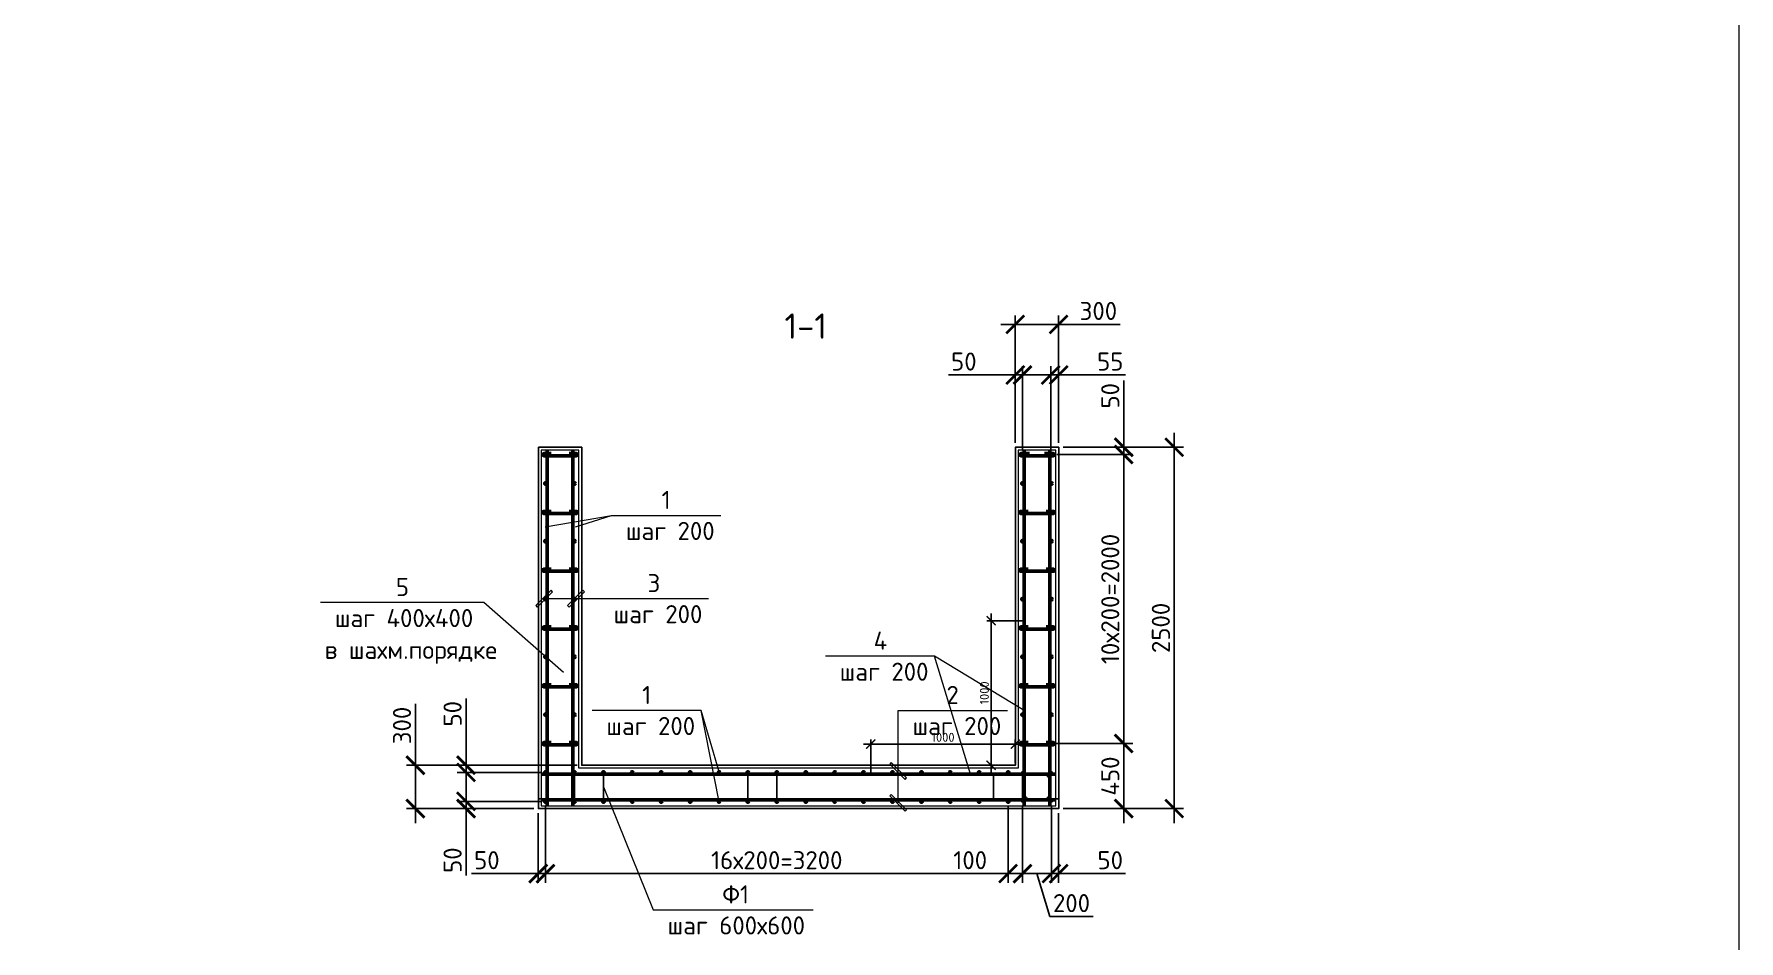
# Model space of a CAD drawing. Header units: millimetres. Extents: x 4549725 to 4654742, y -2132028 to -2073990.
# Drawn here: x 4575103 to 4586897, y -2119261 to -2112987 of the extents above; entities that cross this region are included whole.
import ezdxf

# ---------------------------------------------------------------- set-up
doc = ezdxf.new("R2010")
doc.units = ezdxf.units.MM
doc.layers.get('Defpoints').update_dxf_attribs({"color": 3})
for name, color, linetype, lineweight in [('второстепенные', 7, 'Continuous', 25), ('выноски', 7, 'Continuous', 20), ('основная конструкция', 7, 'Continuous', 50), ('Текст', 7, 'Continuous', 18)]:
    doc.layers.add(name, color=color, linetype=linetype, lineweight=lineweight)
doc.layers.add('помощь', color=1, linetype='Continuous', lineweight=0, plot=False)
doc.layers.add('Размеры', color=7, linetype='Continuous')
doc.styles.add('ISOCPEUR', font='isocpeur.ttf')
doc.dimstyles.new('SPDS-ISOCUP', dxfattribs={"dimscale": 100, "dimtxt": 2.5, "dimasz": 2.5, "dimexe": 1.25, "dimexo": 0.625, "dimtad": 1, "dimdec": 0, "dimrnd": 0.001, "dimtxsty": 'ISOCPEUR', "dimblk": 'ARCHTICK', "dimcen": 2.5, "dimdle": 2, "dimadec": 0, "dimazin": 2, "dimtfac": 0.75, "dimtdec": 0, "dimtmove": 1, "dimatfit": 3, "dimfxl": 1, "dimtolj": 1, "dimarcsym": 1})

# ---------------------------------------------------------------- blocks, each defined once
blk = doc.blocks.new('*U55')
blk.add_circle((0, 0), 6)
blk = doc.blocks.new('*U56')
at = {"layer": 'основная конструкция', "color": 0, "linetype": 'ByBlock', "lineweight": -2, "transparency": 16777216}
for p in [(0, 0), (0, -200), (0, -400), (0, -600), (0, -800), (0, -1000), (0, -1200), (0, -1400), (0, -1600), (0, -1800), (0, -2000)]:
    blk.add_blockref('*U55', p, dxfattribs=at)
blk = doc.blocks.new('*U57')
blk.add_circle((0, 0), 6)
blk = doc.blocks.new('*U58')
at = {"layer": 'основная конструкция', "color": 0, "linetype": 'ByBlock', "lineweight": -2, "transparency": 16777216}
for p in [(0, 0), (0, -200), (0, -400), (0, -600), (0, -800), (0, -1000), (0, -1200), (0, -1400), (0, -1600), (0, -1800), (0, -2000), (0, -2200), (0, -2400), (0, -2600), (0, -2800), (0, -3000), (0, -3200)]:
    blk.add_blockref('*U57', p, dxfattribs=at)
blk = doc.blocks.new('_ArchTick')
at = {"color": 0, "linetype": 'ByBlock', "const_width": 0.15}
blk.add_lwpolyline([(-0.5, -0.5), (0.5, 0.5)], dxfattribs=at)
blk = doc.blocks.new('*D86')
at = {"layer": 'Defpoints', "color": 0, "transparency": 16777216}
for p in [(4578591, -2118345), (4578641, -2118300), (4578591, -2118795)]:
    blk.add_point(p, dxfattribs=at)
at = {"layer": 'Размеры', "color": 0, "lineweight": -2, "transparency": 16777216}
for p, q in [((4578591, -2118377), (4578591, -2118858)), ((4578641, -2118332), (4578641, -2118858)), ((4578591, -2118795), (4578129, -2118795)), ((4578641, -2118795), (4578591, -2118795)), ((4578641, -2118795), (4578766, -2118795))]:
    blk.add_line(p, q, dxfattribs=at)
at = {"layer": 'Размеры', "color": 0, "lineweight": -2, "transparency": 16777216, "xscale": 125, "yscale": 125, "zscale": 125}
blk.add_blockref('_ArchTick', (4578591, -2118795), dxfattribs=at)
at = {"layer": 'Размеры', "color": 0, "lineweight": -2, "transparency": 16777216, "xscale": 125, "yscale": 125, "zscale": 125, "rotation": 180}
blk.add_blockref('_ArchTick', (4578641, -2118795), dxfattribs=at)
at = {"layer": 'Размеры', "color": 0, "transparency": 16777216, "insert": (4578235, -2118702), "char_height": 125, "attachment_point": 5, "style": 'ISOCPEUR'}
blk.add_mtext('\\A1;50', dxfattribs=at)
blk = doc.blocks.new('*D87')
at = {"layer": 'Defpoints', "color": 0, "transparency": 16777216}
for p in [(4578641, -2118300), (4581841, -2118295), (4581841, -2118795)]:
    blk.add_point(p, dxfattribs=at)
at = {"layer": 'Размеры', "color": 0, "lineweight": -2, "transparency": 16777216}
for p, q in [((4578641, -2118332), (4578641, -2118858)), ((4581841, -2118327), (4581841, -2118858)), ((4578541, -2118795), (4581941, -2118795))]:
    blk.add_line(p, q, dxfattribs=at)
at = {"layer": 'Размеры', "color": 0, "lineweight": -2, "transparency": 16777216, "xscale": 125, "yscale": 125, "zscale": 125, "rotation": 180}
blk.add_blockref('_ArchTick', (4578641, -2118795), dxfattribs=at)
at = {"layer": 'Размеры', "color": 0, "lineweight": -2, "transparency": 16777216, "xscale": 125, "yscale": 125, "zscale": 125}
blk.add_blockref('_ArchTick', (4581841, -2118795), dxfattribs=at)
at = {"layer": 'Размеры', "color": 0, "transparency": 16777216, "insert": (4580241, -2118702), "char_height": 125, "attachment_point": 5, "style": 'ISOCPEUR'}
blk.add_mtext('\\A1;16х200=3200', dxfattribs=at)
blk = doc.blocks.new('*D74')
at = {"layer": 'Defpoints', "color": 0, "transparency": 16777216}
for p in [(4582141, -2118299), (4582191, -2118345), (4582191, -2118795)]:
    blk.add_point(p, dxfattribs=at)
at = {"layer": 'Размеры', "color": 0, "lineweight": -2, "transparency": 16777216}
for p, q in [((4582141, -2118331), (4582141, -2118858)), ((4582191, -2118377), (4582191, -2118858)), ((4582141, -2118795), (4582016, -2118795)), ((4582141, -2118795), (4582191, -2118795)), ((4582191, -2118795), (4582654, -2118795))]:
    blk.add_line(p, q, dxfattribs=at)
at = {"layer": 'Размеры', "color": 0, "lineweight": -2, "transparency": 16777216, "xscale": 125, "yscale": 125, "zscale": 125}
blk.add_blockref('_ArchTick', (4582141, -2118795), dxfattribs=at)
at = {"layer": 'Размеры', "color": 0, "lineweight": -2, "transparency": 16777216, "xscale": 125, "yscale": 125, "zscale": 125, "rotation": 180}
blk.add_blockref('_ArchTick', (4582191, -2118795), dxfattribs=at)
at = {"layer": 'Размеры', "color": 0, "transparency": 16777216, "insert": (4582548, -2118702), "char_height": 125, "attachment_point": 5, "style": 'ISOCPEUR'}
blk.add_mtext('\\A1;50', dxfattribs=at)
blk = doc.blocks.new('*D75')
at = {"layer": 'Defpoints', "color": 0, "transparency": 16777216}
for p in [(4582141, -2117895), (4582641, -2117895), (4582191, -2118345)]:
    blk.add_point(p, dxfattribs=at)
at = {"layer": 'Размеры', "color": 0, "lineweight": -2, "transparency": 16777216}
for p, q in [((4582641, -2118445), (4582641, -2117795)), ((4582173, -2117895), (4582704, -2117895)), ((4582223, -2118345), (4582704, -2118345))]:
    blk.add_line(p, q, dxfattribs=at)
at = {"layer": 'Размеры', "color": 0, "lineweight": -2, "transparency": 16777216, "xscale": 125, "yscale": 125, "zscale": 125}
for p, rotation in [((4582641, -2117895), 90), ((4582641, -2118345), 270)]:
    blk.add_blockref('_ArchTick', p, dxfattribs=dict(at, rotation=rotation))
at = {"layer": 'Размеры', "color": 0, "transparency": 16777216, "insert": (4582548, -2118120), "char_height": 125, "attachment_point": 5, "rotation": 90, "style": 'ISOCPEUR'}
blk.add_mtext('\\A1;450', dxfattribs=at)
blk = doc.blocks.new('*D76')
at = {"layer": 'Defpoints', "color": 0, "transparency": 16777216}
for p in [(4582146, -2115895), (4582641, -2115895), (4582141, -2117895)]:
    blk.add_point(p, dxfattribs=at)
at = {"layer": 'Размеры', "color": 0, "lineweight": -2, "transparency": 16777216}
for p, q in [((4582641, -2117995), (4582641, -2115795)), ((4582178, -2115895), (4582704, -2115895)), ((4582173, -2117895), (4582704, -2117895))]:
    blk.add_line(p, q, dxfattribs=at)
at = {"layer": 'Размеры', "color": 0, "lineweight": -2, "transparency": 16777216, "xscale": 125, "yscale": 125, "zscale": 125}
for p, rotation in [((4582641, -2115895), 90), ((4582641, -2117895), 270)]:
    blk.add_blockref('_ArchTick', p, dxfattribs=dict(at, rotation=rotation))
at = {"layer": 'Размеры', "color": 0, "transparency": 16777216, "insert": (4582548, -2116895), "char_height": 125, "attachment_point": 5, "rotation": 90, "style": 'ISOCPEUR'}
blk.add_mtext('\\A1;10х200=2000', dxfattribs=at)
blk = doc.blocks.new('*D77')
at = {"layer": 'Defpoints', "color": 0, "transparency": 16777216}
for p in [(4582146, -2115895), (4582191, -2115845), (4582641, -2115845)]:
    blk.add_point(p, dxfattribs=at)
at = {"layer": 'Размеры', "color": 0, "lineweight": -2, "transparency": 16777216}
for p, q in [((4582641, -2115845), (4582641, -2115383)), ((4582178, -2115895), (4582704, -2115895)), ((4582223, -2115845), (4582704, -2115845)), ((4582641, -2115895), (4582641, -2115845)), ((4582641, -2115895), (4582641, -2116020))]:
    blk.add_line(p, q, dxfattribs=at)
at = {"layer": 'Размеры', "color": 0, "lineweight": -2, "transparency": 16777216, "xscale": 125, "yscale": 125, "zscale": 125}
for p, rotation in [((4582641, -2115845), 270), ((4582641, -2115895), 90)]:
    blk.add_blockref('_ArchTick', p, dxfattribs=dict(at, rotation=rotation))
at = {"layer": 'Размеры', "color": 0, "transparency": 16777216, "insert": (4582548, -2115489), "char_height": 125, "attachment_point": 5, "rotation": 90, "style": 'ISOCPEUR'}
blk.add_mtext('\\A1;50', dxfattribs=at)
blk = doc.blocks.new('*D78')
at = {"layer": 'Defpoints', "color": 0, "transparency": 16777216}
for p in [(4582191, -2115845), (4582991, -2115845), (4582191, -2118345)]:
    blk.add_point(p, dxfattribs=at)
at = {"layer": 'Размеры', "color": 0, "lineweight": -2, "transparency": 16777216}
for p, q in [((4582991, -2118445), (4582991, -2115745)), ((4582223, -2115845), (4583054, -2115845)), ((4582223, -2118345), (4583054, -2118345))]:
    blk.add_line(p, q, dxfattribs=at)
at = {"layer": 'Размеры', "color": 0, "lineweight": -2, "transparency": 16777216, "xscale": 125, "yscale": 125, "zscale": 125}
for p, rotation in [((4582991, -2115845), 90), ((4582991, -2118345), 270)]:
    blk.add_blockref('_ArchTick', p, dxfattribs=dict(at, rotation=rotation))
at = {"layer": 'Размеры', "color": 0, "transparency": 16777216, "insert": (4582898, -2117095), "char_height": 125, "attachment_point": 5, "rotation": 90, "style": 'ISOCPEUR'}
blk.add_mtext('\\A1;2500', dxfattribs=at)
blk = doc.blocks.new('*D79')
at = {"layer": 'Defpoints', "color": 0, "transparency": 16777216}
for p in [(4581891, -2115345), (4581891, -2115845), (4581941, -2115895)]:
    blk.add_point(p, dxfattribs=at)
at = {"layer": 'Размеры', "color": 0, "lineweight": -2, "transparency": 16777216}
for p, q in [((4581891, -2115345), (4581429, -2115345)), ((4581891, -2115814), (4581891, -2115283)), ((4581941, -2115345), (4581891, -2115345)), ((4581941, -2115864), (4581941, -2115283)), ((4581941, -2115345), (4582066, -2115345))]:
    blk.add_line(p, q, dxfattribs=at)
at = {"layer": 'Размеры', "color": 0, "lineweight": -2, "transparency": 16777216, "xscale": 125, "yscale": 125, "zscale": 125}
blk.add_blockref('_ArchTick', (4581891, -2115345), dxfattribs=at)
at = {"layer": 'Размеры', "color": 0, "lineweight": -2, "transparency": 16777216, "xscale": 125, "yscale": 125, "zscale": 125, "rotation": 180}
blk.add_blockref('_ArchTick', (4581941, -2115345), dxfattribs=at)
at = {"layer": 'Размеры', "color": 0, "transparency": 16777216, "insert": (4581535, -2115252), "char_height": 125, "attachment_point": 5, "style": 'ISOCPEUR'}
blk.add_mtext('\\A1;50', dxfattribs=at)
blk = doc.blocks.new('*D80')
at = {"layer": 'Defpoints', "color": 0, "transparency": 16777216}
for p in [(4582191, -2115345), (4582136, -2115895), (4582191, -2115845)]:
    blk.add_point(p, dxfattribs=at)
at = {"layer": 'Размеры', "color": 0, "lineweight": -2, "transparency": 16777216}
for p, q in [((4582136, -2115345), (4582011, -2115345)), ((4582136, -2115864), (4582136, -2115283)), ((4582136, -2115345), (4582191, -2115345)), ((4582191, -2115814), (4582191, -2115283)), ((4582191, -2115345), (4582654, -2115345))]:
    blk.add_line(p, q, dxfattribs=at)
at = {"layer": 'Размеры', "color": 0, "lineweight": -2, "transparency": 16777216, "xscale": 125, "yscale": 125, "zscale": 125}
blk.add_blockref('_ArchTick', (4582136, -2115345), dxfattribs=at)
at = {"layer": 'Размеры', "color": 0, "lineweight": -2, "transparency": 16777216, "xscale": 125, "yscale": 125, "zscale": 125, "rotation": 180}
blk.add_blockref('_ArchTick', (4582191, -2115345), dxfattribs=at)
at = {"layer": 'Размеры', "color": 0, "transparency": 16777216, "insert": (4582548, -2115252), "char_height": 125, "attachment_point": 5, "style": 'ISOCPEUR'}
blk.add_mtext('\\A1;55', dxfattribs=at)
blk = doc.blocks.new('*D81')
at = {"layer": 'Defpoints', "color": 0, "transparency": 16777216}
for p in [(4582191, -2114995), (4581891, -2115845), (4582191, -2115845)]:
    blk.add_point(p, dxfattribs=at)
at = {"layer": 'Размеры', "color": 0, "lineweight": -2, "transparency": 16777216}
for p, q in [((4581891, -2115814), (4581891, -2114933)), ((4582191, -2115814), (4582191, -2114933)), ((4581791, -2114995), (4582191, -2114995)), ((4582191, -2114995), (4582616, -2114995))]:
    blk.add_line(p, q, dxfattribs=at)
at = {"layer": 'Размеры', "color": 0, "lineweight": -2, "transparency": 16777216, "xscale": 125, "yscale": 125, "zscale": 125, "rotation": 180}
blk.add_blockref('_ArchTick', (4581891, -2114995), dxfattribs=at)
at = {"layer": 'Размеры', "color": 0, "lineweight": -2, "transparency": 16777216, "xscale": 125, "yscale": 125, "zscale": 125}
blk.add_blockref('_ArchTick', (4582191, -2114995), dxfattribs=at)
at = {"layer": 'Размеры', "color": 0, "transparency": 16777216, "insert": (4582466, -2114902), "char_height": 125, "attachment_point": 5, "style": 'ISOCPEUR'}
blk.add_mtext('\\A1;300', dxfattribs=at)
blk = doc.blocks.new('*U53')
blk.add_lwpolyline([(63, 7), (113, 7, -1), (113, -8), (-112, -8, -1), (-112, 7), (-62, 7)], format="xyb")
blk = doc.blocks.new('*U54')
at = {"layer": 'основная конструкция', "color": 0, "linetype": 'ByBlock', "lineweight": -2, "transparency": 16777216}
for p in [(0, 0), (0, -400), (0, -800), (0, -1200), (0, -1600), (0, -2000)]:
    blk.add_blockref('*U53', p, dxfattribs=at)
blk = doc.blocks.new('*U36')
blk.add_lwpolyline([(63, 7), (113, 7, -1), (113, -8), (-112, -8, -1), (-112, 7), (-62, 7)], format="xyb")
blk = doc.blocks.new('*U35')
at = {"layer": 'основная конструкция', "color": 0, "linetype": 'ByBlock', "lineweight": -2, "transparency": 16777216}
for p in [(0, 0), (0, -400), (0, -800), (0, -1200), (0, -1600), (0, -2000)]:
    blk.add_blockref('*U36', p, dxfattribs=at)
blk = doc.blocks.new('*U37')
blk.add_circle((0, 0), 6)
blk = doc.blocks.new('*U38')
at = {"layer": 'основная конструкция', "color": 0, "linetype": 'ByBlock', "lineweight": -2, "transparency": 16777216}
for p in [(0, 0), (0, -200), (0, -400), (0, -600), (0, -800), (0, -1000), (0, -1200), (0, -1400), (0, -1600), (0, -1800), (0, -2000)]:
    blk.add_blockref('*U37', p, dxfattribs=at)
blk = doc.blocks.new('*U41')
blk.add_circle((0, 0), 6)
blk = doc.blocks.new('*U42')
at = {"layer": 'основная конструкция', "color": 0, "linetype": 'ByBlock', "lineweight": -2, "transparency": 16777216}
for p in [(0, 0), (0, -200), (0, -400), (0, -600), (0, -800), (0, -1000), (0, -1200), (0, -1400), (0, -1600), (0, -1800), (0, -2000)]:
    blk.add_blockref('*U41', p, dxfattribs=at)
blk = doc.blocks.new('*U39')
blk.add_circle((0, 0), 6)
blk = doc.blocks.new('*U40')
at = {"layer": 'основная конструкция', "color": 0, "linetype": 'ByBlock', "lineweight": -2, "transparency": 16777216}
for p in [(0, 0), (0, -200), (0, -400), (0, -600), (0, -800), (0, -1000), (0, -1200), (0, -1400), (0, -1600), (0, -1800), (0, -2000)]:
    blk.add_blockref('*U39', p, dxfattribs=at)
blk = doc.blocks.new('*U43')
blk.add_circle((0, 0), 6)
blk = doc.blocks.new('*U44')
at = {"layer": 'основная конструкция', "color": 0, "linetype": 'ByBlock', "lineweight": -2, "transparency": 16777216}
for p in [(0, 0), (0, -200), (0, -400), (0, -600), (0, -800), (0, -1000), (0, -1200), (0, -1400), (0, -1600), (0, -1800), (0, -2000), (0, -2200), (0, -2400), (0, -2600), (0, -2800), (0, -3000), (0, -3200)]:
    blk.add_blockref('*U43', p, dxfattribs=at)
blk = doc.blocks.new('*D67')
at = {"layer": 'Defpoints', "color": 0, "transparency": 16777216}
for p in [(4581724, -2117045), (4581953, -2117045), (4581891, -2118045)]:
    blk.add_point(p, dxfattribs=at)
at = {"layer": 'помощь', "color": 0, "lineweight": -2, "transparency": 16777216}
for p, q in [((4581724, -2118095), (4581724, -2116995)), ((4581938, -2117045), (4581693, -2117045)), ((4581876, -2118045), (4581693, -2118045))]:
    blk.add_line(p, q, dxfattribs=at)
at = {"layer": 'помощь', "color": 0, "lineweight": -2, "transparency": 16777216, "xscale": 62.5, "yscale": 62.5, "zscale": 62.5}
for p, rotation in [((4581724, -2117045), 90), ((4581724, -2118045), 270)]:
    blk.add_blockref('_ArchTick', p, dxfattribs=dict(at, rotation=rotation))
at = {"layer": 'помощь', "color": 0, "transparency": 16777216, "insert": (4581677, -2117545), "char_height": 62.5, "attachment_point": 5, "rotation": 90, "style": 'ISOCPEUR'}
blk.add_mtext('\\A1;1000', dxfattribs=at)
blk = doc.blocks.new('*D68')
at = {"layer": 'Defpoints', "color": 0, "transparency": 16777216}
for p in [(4578091, -2118345), (4578591, -2118345), (4578641, -2118295)]:
    blk.add_point(p, dxfattribs=at)
at = {"layer": 'Размеры', "color": 0, "lineweight": -2, "transparency": 16777216}
for p, q in [((4578091, -2118295), (4578091, -2118170)), ((4578610, -2118295), (4578029, -2118295)), ((4578560, -2118345), (4578029, -2118345)), ((4578091, -2118295), (4578091, -2118345)), ((4578091, -2118345), (4578091, -2118808))]:
    blk.add_line(p, q, dxfattribs=at)
at = {"layer": 'Размеры', "color": 0, "lineweight": -2, "transparency": 16777216, "xscale": 125, "yscale": 125, "zscale": 125}
for p, rotation in [((4578091, -2118295), 270), ((4578091, -2118345), 90)]:
    blk.add_blockref('_ArchTick', p, dxfattribs=dict(at, rotation=rotation))
at = {"layer": 'Размеры', "color": 0, "transparency": 16777216, "insert": (4577998, -2118702), "char_height": 125, "attachment_point": 5, "rotation": 90, "style": 'ISOCPEUR'}
blk.add_mtext('\\A1;50', dxfattribs=at)
blk = doc.blocks.new('*D69')
at = {"layer": 'Defpoints', "color": 0, "transparency": 16777216}
for p in [(4578091, -2118045), (4578891, -2118045), (4578641, -2118095)]:
    blk.add_point(p, dxfattribs=at)
at = {"layer": 'Размеры', "color": 0, "lineweight": -2, "transparency": 16777216}
for p, q in [((4578091, -2118045), (4578091, -2117583)), ((4578860, -2118045), (4578029, -2118045)), ((4578091, -2118095), (4578091, -2118045)), ((4578610, -2118095), (4578029, -2118095)), ((4578091, -2118095), (4578091, -2118220))]:
    blk.add_line(p, q, dxfattribs=at)
at = {"layer": 'Размеры', "color": 0, "lineweight": -2, "transparency": 16777216, "xscale": 125, "yscale": 125, "zscale": 125}
for p, rotation in [((4578091, -2118045), 270), ((4578091, -2118095), 90)]:
    blk.add_blockref('_ArchTick', p, dxfattribs=dict(at, rotation=rotation))
at = {"layer": 'Размеры', "color": 0, "transparency": 16777216, "insert": (4577998, -2117689), "char_height": 125, "attachment_point": 5, "rotation": 90, "style": 'ISOCPEUR'}
blk.add_mtext('\\A1;50', dxfattribs=at)
blk = doc.blocks.new('*D73')
at = {"layer": 'Defpoints', "color": 0, "transparency": 16777216}
for p in [(4577741, -2118045), (4578891, -2118045), (4578591, -2118345)]:
    blk.add_point(p, dxfattribs=at)
at = {"layer": 'Размеры', "color": 0, "lineweight": -2, "transparency": 16777216}
for p, q in [((4577741, -2118045), (4577741, -2117620)), ((4578860, -2118045), (4577679, -2118045)), ((4577741, -2118445), (4577741, -2118045)), ((4578560, -2118345), (4577679, -2118345))]:
    blk.add_line(p, q, dxfattribs=at)
at = {"layer": 'Размеры', "color": 0, "lineweight": -2, "transparency": 16777216, "xscale": 125, "yscale": 125, "zscale": 125}
for p, rotation in [((4577741, -2118045), 90), ((4577741, -2118345), 270)]:
    blk.add_blockref('_ArchTick', p, dxfattribs=dict(at, rotation=rotation))
at = {"layer": 'Размеры', "color": 0, "transparency": 16777216, "insert": (4577648, -2117770), "char_height": 125, "attachment_point": 5, "rotation": 90, "style": 'ISOCPEUR'}
blk.add_mtext('\\A1;300', dxfattribs=at)
blk = doc.blocks.new('*D71')
at = {"layer": 'Defpoints', "color": 0, "transparency": 16777216}
for p in [(4580891, -2117899), (4581891, -2118045), (4580891, -2118107)]:
    blk.add_point(p, dxfattribs=at)
at = {"layer": 'помощь', "color": 0, "lineweight": -2, "transparency": 16777216}
for p, q in [((4581941, -2117899), (4580841, -2117899)), ((4580891, -2118092), (4580891, -2117867)), ((4581891, -2118030), (4581891, -2117867))]:
    blk.add_line(p, q, dxfattribs=at)
at = {"layer": 'помощь', "color": 0, "lineweight": -2, "transparency": 16777216, "xscale": 62.5, "yscale": 62.5, "zscale": 62.5, "rotation": 180}
blk.add_blockref('_ArchTick', (4580891, -2117899), dxfattribs=at)
at = {"layer": 'помощь', "color": 0, "lineweight": -2, "transparency": 16777216, "xscale": 62.5, "yscale": 62.5, "zscale": 62.5}
blk.add_blockref('_ArchTick', (4581891, -2117899), dxfattribs=at)
at = {"layer": 'помощь', "color": 0, "transparency": 16777216, "insert": (4581391, -2117852), "char_height": 62.5, "attachment_point": 5, "style": 'ISOCPEUR'}
blk.add_mtext('\\A1;1000', dxfattribs=at)
blk = doc.blocks.new('*D121')
at = {"layer": 'Defpoints', "color": 0, "transparency": 16777216}
for p in [(4581841, -2118295), (4581941, -2118295), (4581841, -2118795)]:
    blk.add_point(p, dxfattribs=at)
at = {"layer": 'Размеры', "color": 0, "lineweight": -2, "transparency": 16777216}
for p, q in [((4581841, -2118327), (4581841, -2118858)), ((4581941, -2118327), (4581941, -2118858)), ((4581841, -2118795), (4581441, -2118795)), ((4582041, -2118795), (4581841, -2118795))]:
    blk.add_line(p, q, dxfattribs=at)
at = {"layer": 'Размеры', "color": 0, "lineweight": -2, "transparency": 16777216, "xscale": 125, "yscale": 125, "zscale": 125, "rotation": 180}
blk.add_blockref('_ArchTick', (4581841, -2118795), dxfattribs=at)
at = {"layer": 'Размеры', "color": 0, "lineweight": -2, "transparency": 16777216, "xscale": 125, "yscale": 125, "zscale": 125}
blk.add_blockref('_ArchTick', (4581941, -2118795), dxfattribs=at)
at = {"layer": 'Размеры', "color": 0, "transparency": 16777216, "insert": (4581579, -2118702), "char_height": 125, "attachment_point": 5, "style": 'ISOCPEUR'}
blk.add_mtext('\\A1;100', dxfattribs=at)
blk = doc.blocks.new('*D122')
at = {"layer": 'Defpoints', "color": 0, "transparency": 16777216}
for p in [(4581941, -2118295), (4582141, -2118295), (4582141, -2118795)]:
    blk.add_point(p, dxfattribs=at)
at = {"layer": 'Размеры', "color": 0, "lineweight": -2, "transparency": 16777216}
for p, q in [((4581941, -2118327), (4581941, -2118858)), ((4582141, -2118327), (4582141, -2118858)), ((4581841, -2118795), (4582241, -2118795)), ((4582041, -2118795), (4582130, -2119092)), ((4582130, -2119092), (4582430, -2119092))]:
    blk.add_line(p, q, dxfattribs=at)
at = {"layer": 'Размеры', "color": 0, "lineweight": -2, "transparency": 16777216, "xscale": 125, "yscale": 125, "zscale": 125, "rotation": 180}
blk.add_blockref('_ArchTick', (4581941, -2118795), dxfattribs=at)
at = {"layer": 'Размеры', "color": 0, "lineweight": -2, "transparency": 16777216, "xscale": 125, "yscale": 125, "zscale": 125}
blk.add_blockref('_ArchTick', (4582141, -2118795), dxfattribs=at)
at = {"layer": 'Размеры', "color": 0, "transparency": 16777216, "insert": (4582280, -2118999), "char_height": 125, "attachment_point": 5, "style": 'ISOCPEUR'}
blk.add_mtext('\\A1;200', dxfattribs=at)

msp = doc.modelspace()

# ---------------------------------------------------------------- linework, layer by layer
at = {"ltscale": 10}
for points in [[(4578591.4, -2118277.5), (4578841.4, -2118277.5), (4578841.4, -2118113.5), (4579041.4, -2118113.5), (4579041.4, -2118277.5), (4579291.4, -2118277.5)], [(4579791.4, -2118277.5), (4580041.4, -2118277.5), (4580041.4, -2118113.5), (4580241.4, -2118113.5), (4580241.4, -2118277.5), (4580491.4, -2118277.5)], [(4581491.4, -2118277.5), (4581741.4, -2118277.5), (4581741.4, -2118113.5), (4581941.4, -2118113.5), (4581941.4, -2118277.5), (4582191.4, -2118277.5)]]:
    msp.add_lwpolyline(points, dxfattribs=at)
at = {"layer": 'второстепенные'}
msp.add_lwpolyline([(4578591.4, -2115845.5), (4578591.4, -2118345.5), (4582191.4, -2118345.5), (4582191.4, -2115845.5), (4581891.4, -2115845.5), (4581891.4, -2118045.5), (4578891.4, -2118045.5), (4578891.4, -2115845.5)], close=True, dxfattribs=at)
at = {"layer": 'выноски', "linetype": 'Continuous'}
for p, q in [((4578637.4, -2116395.5), (4579097.8, -2116316.6)), ((4578847.4, -2116395.5), (4579097.8, -2116316.6)), ((4579097.8, -2116316.6), (4579853.1, -2116316.6)), ((4578214.6, -2116919.6), (4577084.3, -2116919.6)), ((4578766.4, -2117403), (4578214.6, -2116919.6)), ((4578631.4, -2116892.3), (4579013.1, -2116892.3)), ((4578851.4, -2116892.3), (4579013.1, -2116892.3)), ((4578851.4, -2116892.3), (4579013.1, -2116892.3)), ((4579013.1, -2116892.3), (4579768.4, -2116892.3)), ((4581332.7, -2117290.5), (4580577.4, -2117290.5)), ((4581581.6, -2118107.5), (4581332.7, -2117290.5)), ((4581953.4, -2117667.5), (4581332.7, -2117290.5)), ((4579718.3, -2117666.5), (4578963, -2117666.5)), ((4579841.4, -2118091.5), (4579718.3, -2117666.5)), ((4579841.4, -2118299.5), (4579718.3, -2117666.5)), ((4581080.9, -2117666.5), (4581836.2, -2117666.5)), ((4581080.9, -2118305.5), (4581080.9, -2117666.5)), ((4581080.9, -2118085.5), (4581080.9, -2117666.5)), ((4579041.4, -2118195.5), (4579386.6, -2119046.1)), ((4579386.6, -2119046.1), (4580491.9, -2119046.1))]:
    msp.add_line(p, q, dxfattribs=at)
for points in [[(4578573, -2116940), (4578583.6, -2116950.6), (4578689.7, -2116844.5), (4578679.1, -2116833.9)], [(4578793, -2116940), (4578803.6, -2116950.6), (4578909.7, -2116844.5), (4578899.1, -2116833.9)], [(4581128.6, -2118143.8), (4581139.2, -2118133.2), (4581033.1, -2118027.2), (4581022.5, -2118037.8)], [(4581128.6, -2118363.8), (4581139.2, -2118353.2), (4581033.1, -2118247.2), (4581022.5, -2118257.8)]]:
    msp.add_lwpolyline(points, close=True, dxfattribs=at)
at = {"layer": 'основная конструкция'}
for points in [[(4578653.4, -2115865.5), (4578653.4, -2118325.5)], [(4578829.4, -2115865.5), (4578829.4, -2118325.5)], [(4581953.4, -2115865.5), (4581953.4, -2118325.5)], [(4582129.4, -2115865.5), (4582129.4, -2118325.5)], [(4578611.4, -2118107.5), (4582171.4, -2118107.5)], [(4578611.4, -2118283.5), (4582171.4, -2118283.5)]]:
    msp.add_lwpolyline(points, dxfattribs=at)
at = {"layer": 'основная конструкция', "color": 4, "ltscale": 100}
for points in [[(4581953.4, -2117045.5), (4581953.4, -2118253.5, 0.4142136), (4581983.4, -2118283.5), (4582099.4, -2118283.5, 0.4142136), (4582129.4, -2118253.5), (4582129.4, -2117045.5)], [(4580891.4, -2118283.5), (4582099.4, -2118283.5, 0.4142136), (4582129.4, -2118253.5), (4582129.4, -2118137.5, 0.4142136), (4582099.4, -2118107.5), (4580891.4, -2118107.5)]]:
    msp.add_lwpolyline(points, format="xyb", dxfattribs=at)
at = {"layer": 'помощь'}
for points in [[(4569622.6, -2107306.7), (4586897.3, -2107306.7), (4586897.3, -2124658.4), (4569622.6, -2124658.4)], [(4578611.4, -2115865.5), (4578611.4, -2118325.5), (4582171.4, -2118325.5), (4582171.4, -2115865.5), (4581911.4, -2115865.5), (4581911.4, -2118065.5), (4578871.4, -2118065.5), (4578871.4, -2115865.5)]]:
    msp.add_lwpolyline(points, close=True, dxfattribs=at)
for points in [[(4582093.9, -2115880), (4582143.9, -2115880, -1), (4582143.9, -2115911), (4581938.9, -2115911, -1), (4581938.9, -2115880), (4581988.9, -2115880)], [(4582093.9, -2115884), (4582143.9, -2115884, -1), (4582143.9, -2115907), (4581938.9, -2115907, -1), (4581938.9, -2115884), (4581988.9, -2115884)], [(4582093.9, -2115888), (4582143.9, -2115888, -1), (4582143.9, -2115903), (4581938.9, -2115903, -1), (4581938.9, -2115888), (4581988.9, -2115888)]]:
    msp.add_lwpolyline(points, format="xyb", dxfattribs=at)
for centre in [(4581941.4, -2118095.5), (4582141.4, -2118095.5), (4581941.4, -2118295.5), (4582141.4, -2118295.5)]:
    msp.add_circle(centre, 6, dxfattribs=at)

# ---------------------------------------------------------------- block references
at = {"layer": 'основная конструкция'}
for name, p in [('*U54', (4578741.4, -2115895.5)), ('*U38', (4578641.4, -2115895.5)), ('*U56', (4578841.4, -2115895.5)), ('*U35', (4582041.4, -2115895.5)), ('*U40', (4581941.4, -2115895.5)), ('*U42', (4582141.4, -2115895.5))]:
    msp.add_blockref(name, p, dxfattribs=at)
at = {"layer": 'основная конструкция', "rotation": 90}
for name, p in [('*U44', (4578641.4, -2118095.5)), ('*U58', (4578641.4, -2118295.5))]:
    msp.add_blockref(name, p, dxfattribs=at)

# ---------------------------------------------------------------- texts
at = {"layer": 'выноски', "linetype": 'Continuous', "char_height": 125, "attachment_point": 1, "style": 'ISOCPEUR'}
for s, insert, width in [('\\f|b0|i0|c0|p34;\\W1.0000000000;\\T1.0000000000;\\o\\l1', (4579444.2, -2116146.6), 184.524), ('\\f|b0|i0|c0|p34;\\W1.0000000000;\\T1.0000000000;\\o\\lшаг 200', (4579196.6, -2116361.6), 946.429), ('\\f|b0|i0|c0|p34;\\W1.0000000000;\\T1.0000000000;\\o\\l5', (4577605.7, -2116749.6), 238.095), ('3', (4579347, -2116722.3), 238.095), ('\\f|b0|i0|c0|p34;\\W1.0000000000;\\T1.0000000000;\\o\\lшаг 400х400', (4577183.1, -2116964.6), 1380.952), ('\\f|b0|i0|c0|p34;\\W1.0000000000;\\T1.0000000000;\\o\\lшаг 200', (4579111.9, -2116937.3), 946.429), ('4', (4580911.3, -2117120.5), 238.095), ('\\f|b0|i0|c0|p34;\\W1.0000000000;\\T1.0000000000;\\o\\lшаг 200', (4580676.2, -2117335.5), 946.429), ('\\f|b0|i0|c0|p34;\\W1.0000000000;\\T1.0000000000;\\o\\l1', (4579309.4, -2117496.5), 184.524), ('\\f|b0|i0|c0|p34;\\W1.0000000000;\\T1.0000000000;\\o\\l2', (4581414.8, -2117496.5), 238.095), ('\\f|b0|i0|c0|p34;\\W1.0000000000;\\T1.0000000000;\\o\\lшаг 200', (4579061.8, -2117711.5), 946.429), ('\\f|b0|i0|c0|p34;\\W1.0000000000;\\T1.0000000000;\\o\\lшаг 200', (4581179.7, -2117711.5), 946.429), ('\\f|b0|i0|c0|p34;\\W1.0000000000;\\T1.0000000000;\\o\\lФ1', (4579863.3, -2118876.1), 321.429), ('\\f|b0|i0|c0|p34;\\W1.0000000000;\\T1.0000000000;\\o\\lшаг 600х600', (4579485.4, -2119091.1), 1380.952)]:
    msp.add_mtext(s, dxfattribs=dict(at, insert=insert, width=width))
at = {"layer": 'Текст', "style": 'ISOCPEUR'}
for s, insert, char_height, width, attachment_point in [('\\pxt9;1-1', (4580441.4, -2115006.9), 175, 4544.964, 5), ('в шахм.порядке', (4577113.2, -2117184.3), 125, 1285.29, 1)]:
    msp.add_mtext(s, dxfattribs=dict(at, insert=insert, char_height=char_height, width=width, attachment_point=attachment_point))

# ---------------------------------------------------------------- dimensions: what is measured, and where the dimension line sits
at = {"layer": 'помощь'}
dim = msp.add_linear_dim(base=(4581723.8, -2117045.5), p1=(4581891.4, -2118045.5), p2=(4581953.4, -2117045.5), angle=90, dimstyle='SPDS-ISOCUP', override={"dimscale": 25, "dimtmove": 0}, dxfattribs=at)
dim.commit()
dim.dimension.update_dxf_attribs({"geometry": '*D67', "text_midpoint": (4581676.9, -2117545.5)})
dim = msp.add_linear_dim(base=(4580891.4, -2117898.7), p1=(4581891.4, -2118045.5), p2=(4580891.4, -2118107.5), dimstyle='SPDS-ISOCUP', override={"dimscale": 25, "dimtmove": 0}, dxfattribs=at)
dim.commit()
dim.dimension.update_dxf_attribs({"geometry": '*D71', "text_midpoint": (4581391.4, -2117851.8)})
at = {"layer": 'Размеры'}
for base, p1, p2, override, picture, middle in [((4582191.4, -2114995.5), (4581891.4, -2115845.5), (4582191.4, -2115845.5), {"dimscale": 50, "dimtmove": 0}, '*D81', (4582466.4, -2114901.7)), ((4581891.4, -2115345.5), (4581941.4, -2115895.5), (4581891.4, -2115845.5), {"dimscale": 50, "dimtmove": 0}, '*D79', (4581535.1, -2115251.7)), ((4582191.4, -2115345.5), (4582136.4, -2115895.5), (4582191.4, -2115845.5), {"dimscale": 50, "dimtmove": 0}, '*D80', (4582547.6, -2115251.7)), ((4578591.4, -2118795.5), (4578641.4, -2118300.5), (4578591.4, -2118345.5), {"dimscale": 50, "dimtmove": 0}, '*D86', (4578235.1, -2118701.7)), ((4581841.4, -2118795.5), (4581941.4, -2118295.5), (4581841.4, -2118295.5), {"dimscale": 50, "dimtmove": 0}, '*D121', (4581578.9, -2118701.7)), ((4582141.4, -2118795.5), (4581941.4, -2118295.5), (4582141.4, -2118295.5), {"dimscale": 50}, '*D122', (4582161.7, -2118998.6)), ((4582191.4, -2118795.5), (4582141.4, -2118299.5), (4582191.4, -2118345.5), {"dimscale": 50, "dimtmove": 0}, '*D74', (4582547.6, -2118701.7))]:
    dim = msp.add_linear_dim(base=base, p1=p1, p2=p2, dimstyle='SPDS-ISOCUP', override=override, dxfattribs=at)
    dim.commit()
    dim.dimension.update_dxf_attribs({"geometry": picture, "text_midpoint": middle})
for base, p1, p2, picture, middle in [((4582641.4, -2115845.5), (4582146.4, -2115895.5), (4582191.4, -2115845.5), '*D77', (4582547.6, -2115489.2)), ((4582991.4, -2115845.5), (4582191.4, -2118345.5), (4582191.4, -2115845.5), '*D78', (4582897.6, -2117095.5)), ((4578091.4, -2118045.5), (4578641.4, -2118095.5), (4578891.4, -2118045.5), '*D69', (4577997.6, -2117689.2)), ((4577741.4, -2118045.5), (4578591.4, -2118345.5), (4578891.4, -2118045.5), '*D73', (4577647.6, -2117770.5)), ((4582641.4, -2117895.5), (4582191.4, -2118345.5), (4582141.4, -2117895.5), '*D75', (4582547.6, -2118120.5)), ((4578091.4, -2118345.5), (4578641.4, -2118295.5), (4578591.4, -2118345.5), '*D68', (4577997.6, -2118701.7))]:
    dim = msp.add_linear_dim(base=base, p1=p1, p2=p2, angle=90, dimstyle='SPDS-ISOCUP', override={"dimscale": 50, "dimtmove": 0}, dxfattribs=at)
    dim.commit()
    dim.dimension.update_dxf_attribs({"geometry": picture, "text_midpoint": middle})
dim = msp.add_linear_dim(base=(4582641.4, -2115895.5), p1=(4582141.4, -2117895.5), p2=(4582146.4, -2115895.5), angle=90, text='10х200=<>', dimstyle='SPDS-ISOCUP', override={"dimscale": 50, "dimtmove": 0}, dxfattribs=at)
dim.commit()
dim.dimension.update_dxf_attribs({"geometry": '*D76', "text_midpoint": (4582547.6, -2116895.5)})
dim = msp.add_linear_dim(base=(4581841.4, -2118795.5), p1=(4578641.4, -2118300.5), p2=(4581841.4, -2118295.5), text='16х200=<>', dimstyle='SPDS-ISOCUP', override={"dimscale": 50}, dxfattribs=at)
dim.commit()
dim.dimension.update_dxf_attribs({"geometry": '*D87', "text_midpoint": (4580241.4, -2118701.7)})

doc.saveas('drawing.dxf')
